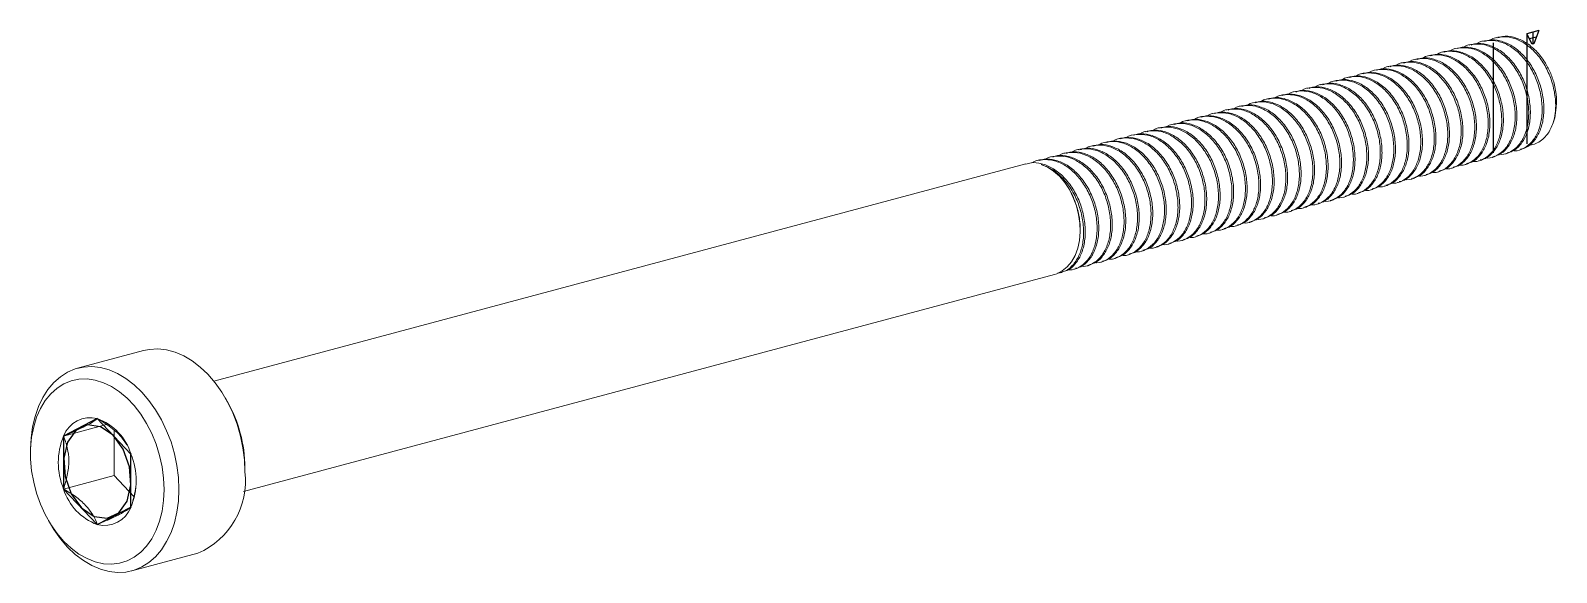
# Model space of a CAD drawing. Header units: millimetres. Extents: x -39.2 to 0.8, y -12.7 to 1.5.
import ezdxf

# ---------------------------------------------------------------- set-up
doc = ezdxf.new("R2010")
doc.units = ezdxf.units.MM
doc.linetypes.add('CENTERX2', pattern=[20.32, 12.7, -2.54, 2.54, -2.54])

msp = doc.modelspace()

# ---------------------------------------------------------------- linework, layer by layer
at = {"color": 7, "linetype": 'Continuous', "lineweight": 15}
for p, q in [((-1.116, 1.254), (-1.16, 1.242)), ((-0.763, 1.349), (-0.807, 1.337)), ((-2.53, 0.875), (-2.574, 0.863)), ((-2.177, 0.97), (-2.221, 0.958)), ((-1.823, 1.064), (-1.867, 1.053)), ((-1.47, 1.159), (-1.514, 1.147)), ((-4.298, 0.401), (-4.342, 0.39)), ((-3.944, 0.496), (-3.989, 0.484)), ((-3.591, 0.591), (-3.635, 0.579)), ((-3.237, 0.686), (-3.282, 0.674)), ((-2.884, 0.78), (-2.928, 0.768)), ((-5.712, 0.023), (-5.756, 0.011)), ((-5.359, 0.117), (-5.403, 0.105)), ((-5.005, 0.212), (-5.049, 0.2)), ((-4.652, 0.307), (-4.696, 0.295)), ((-7.126, -0.356), (-7.171, -0.368)), ((-6.773, -0.262), (-6.817, -0.273)), ((-6.419, -0.167), (-6.464, -0.179)), ((-6.066, -0.072), (-6.11, -0.084)), ((-8.541, -0.735), (-8.585, -0.747)), ((-8.187, -0.641), (-8.231, -0.652)), ((-7.834, -0.546), (-7.878, -0.558)), ((-7.48, -0.451), (-7.524, -0.463)), ((-9.955, -1.114), (-9.999, -1.126)), ((-9.601, -1.019), (-9.646, -1.031)), ((-9.248, -0.925), (-9.292, -0.937)), ((-8.894, -0.83), (-8.938, -0.842)), ((-11.723, -1.588), (-11.767, -1.6)), ((-11.369, -1.493), (-11.413, -1.505)), ((-11.016, -1.398), (-11.06, -1.41)), ((-10.662, -1.304), (-10.706, -1.315)), ((-10.308, -1.209), (-10.353, -1.221)), ((-0.207, -1.608), (-0.163, -1.597)), ((-13.137, -1.967), (-34.421, -7.669)), ((-12.783, -1.872), (-12.828, -1.884)), ((-12.43, -1.777), (-12.474, -1.789)), ((-12.076, -1.682), (-12.12, -1.694)), ((-1.621, -1.987), (-1.577, -1.975)), ((-1.268, -1.893), (-1.224, -1.881)), ((-0.914, -1.798), (-0.87, -1.786)), ((-0.561, -1.703), (-0.516, -1.691)), ((-3.036, -2.366), (-2.991, -2.354)), ((-2.682, -2.271), (-2.638, -2.26)), ((-2.328, -2.177), (-2.284, -2.165)), ((-1.975, -2.082), (-1.931, -2.07)), ((-11.986, -2.658), (-11.994, -2.645)), ((-4.45, -2.745), (-4.406, -2.733)), ((-4.096, -2.65), (-4.052, -2.638)), ((-3.743, -2.556), (-3.698, -2.544)), ((-3.389, -2.461), (-3.345, -2.449)), ((-5.864, -3.124), (-5.82, -3.112)), ((-5.51, -3.029), (-5.466, -3.017)), ((-5.157, -2.934), (-5.113, -2.923)), ((-4.803, -2.84), (-4.759, -2.828)), ((-7.632, -3.598), (-7.588, -3.586)), ((-7.278, -3.503), (-7.234, -3.491)), ((-6.925, -3.408), (-6.88, -3.396)), ((-6.571, -3.313), (-6.527, -3.302)), ((-6.218, -3.219), (-6.173, -3.207)), ((-11.71, -3.705), (-11.71, -3.683)), ((-9.046, -3.976), (-9.002, -3.965)), ((-8.692, -3.882), (-8.648, -3.87)), ((-8.339, -3.787), (-8.295, -3.775)), ((-7.985, -3.692), (-7.941, -3.68)), ((-10.46, -4.355), (-10.416, -4.343)), ((-10.107, -4.261), (-10.062, -4.249)), ((-9.753, -4.166), (-9.709, -4.154)), ((-9.4, -4.071), (-9.355, -4.059)), ((-11.874, -4.734), (-11.83, -4.722)), ((-11.521, -4.639), (-11.477, -4.628)), ((-11.167, -4.545), (-11.123, -4.533)), ((-10.814, -4.45), (-10.77, -4.438)), ((-33.645, -10.567), (-12.382, -4.87)), ((-12.228, -4.829), (-12.184, -4.817)), ((-36.261, -6.868), (-37.994, -7.332)), ((-34.074, -8.191), (-34.126, -8.101)), ((-37.232, -8.806), (-38.361, -9.108)), ((-37.035, -8.954), (-37.035, -10.144)), ((-39.227, -9.467), (-39.227, -9.572)), ((-33.605, -10.045), (-33.605, -9.941)), ((-37.035, -10.144), (-38.361, -10.499)), ((-37.035, -10.144), (-36.515, -10.692)), ((-38.758, -11.321), (-38.706, -11.412)), ((-36.571, -12.645), (-34.838, -12.181))]:
    msp.add_line(p, q, dxfattribs=at)
at = {"color": 7, "linetype": 'CENTERX2'}
for p, q in [((-0.884, 1.208), (-0.884, -1.682)), ((0, 1.445), (0, -1.445)), ((0.243, 1.354), (0.066, 1.306)), ((0.155, 1.487), (0.155, 1.174))]:
    msp.add_line(p, q, dxfattribs=at)
at = {"color": 7, "linetype": 'Continuous'}
for p, q in [((0.309, 1.528), (0, 1.445)), ((0.133, 1.168), (0, 1.445)), ((0.309, 1.528), (0.177, 1.18)), ((0.177, 1.18), (0.133, 1.168)), ((-37.477, -8.65), (-38.361, -9.108)), ((-36.593, -9.582), (-37.477, -8.65)), ((-38.361, -9.108), (-38.361, -10.499)), ((-36.593, -10.973), (-36.593, -9.582)), ((-38.361, -10.499), (-37.477, -11.431)), ((-37.477, -11.431), (-36.593, -10.973))]:
    msp.add_line(p, q, dxfattribs=at)
at = {"color": 7, "linetype": 'Continuous', "lineweight": 15, "flags": 128}
for points in [[(-12.382, -4.87), (-12.324, -4.852), (-12.179, -4.779), (-12.048, -4.673), (-11.936, -4.537), (-11.843, -4.372), (-11.774, -4.184), (-11.729, -3.978), (-11.71, -3.757), (-11.717, -3.529), (-11.751, -3.297), (-11.809, -3.069), (-11.891, -2.849), (-11.994, -2.644), (-12.117, -2.458), (-12.256, -2.295), (-12.408, -2.16), (-12.568, -2.057), (-12.734, -1.987)], [(-33.605, -10.045), (-33.618, -9.734), (-33.658, -9.42), (-33.723, -9.108), (-33.812, -8.801), (-33.925, -8.504), (-34.06, -8.22), (-34.215, -7.955), (-34.389, -7.71), (-34.578, -7.49), (-34.78, -7.298), (-34.992, -7.135), (-35.212, -7.005), (-35.437, -6.909), (-35.663, -6.849), (-35.887, -6.824), (-36.107, -6.837), (-36.261, -6.868)], [(-39.227, -9.467), (-39.214, -9.163), (-39.174, -8.87), (-39.109, -8.593), (-39.02, -8.334), (-38.907, -8.097), (-38.772, -7.886), (-38.617, -7.704), (-38.443, -7.552), (-38.254, -7.433), (-38.052, -7.349), (-37.84, -7.301), (-37.62, -7.289), (-37.395, -7.313), (-37.169, -7.374), (-36.945, -7.47), (-36.725, -7.6), (-36.512, -7.762), (-36.31, -7.954), (-36.121, -8.174), (-35.948, -8.419), (-35.793, -8.684), (-35.658, -8.968), (-35.544, -9.265), (-35.455, -9.572), (-35.39, -9.884), (-35.351, -10.198), (-35.338, -10.509)], [(-35.727, -10.509), (-35.74, -10.213), (-35.779, -9.914), (-35.845, -9.616), (-35.935, -9.325), (-36.048, -9.045), (-36.183, -8.78), (-36.338, -8.535), (-36.51, -8.312), (-36.697, -8.115), (-36.895, -7.947), (-37.102, -7.811), (-37.315, -7.709), (-37.531, -7.643), (-37.745, -7.612), (-37.956, -7.619), (-38.159, -7.662), (-38.352, -7.741), (-38.531, -7.855), (-38.695, -8.002), (-38.84, -8.18), (-38.965, -8.386), (-39.067, -8.618), (-39.144, -8.871), (-39.197, -9.141), (-39.223, -9.426), (-39.223, -9.719), (-39.197, -10.018), (-39.144, -10.316), (-39.067, -10.611), (-38.965, -10.897), (-38.84, -11.17), (-38.695, -11.426), (-38.531, -11.661), (-38.352, -11.871), (-38.159, -12.054), (-37.956, -12.206), (-37.745, -12.325), (-37.531, -12.409), (-37.315, -12.458), (-37.102, -12.47), (-36.895, -12.445), (-36.697, -12.384), (-36.51, -12.287), (-36.338, -12.156), (-36.183, -11.993), (-36.048, -11.801), (-35.935, -11.582), (-35.845, -11.339), (-35.779, -11.077), (-35.74, -10.799), (-35.727, -10.509)], [(-35.338, -10.509), (-35.351, -10.813), (-35.39, -11.106), (-35.455, -11.384), (-35.544, -11.643), (-35.658, -11.879), (-35.793, -12.09), (-35.948, -12.273), (-36.121, -12.425), (-36.31, -12.543), (-36.512, -12.627), (-36.725, -12.676), (-36.945, -12.688), (-37.169, -12.664), (-37.395, -12.603), (-37.62, -12.507), (-37.84, -12.377), (-38.052, -12.215), (-38.254, -12.022), (-38.443, -11.802), (-38.617, -11.558), (-38.706, -11.412)]]:
    msp.add_lwpolyline(points, dxfattribs=at)
at = {"color": 7, "linetype": 'CENTERX2', "flags": 128}
msp.add_lwpolyline([(-36.631, -9.915), (-36.795, -9.457), (-37.062, -9.088), (-37.392, -8.864), (-37.735, -8.819), (-38.039, -8.961), (-38.257, -9.266), (-38.356, -9.689), (-38.322, -10.166), (-38.159, -10.624), (-37.892, -10.993), (-37.561, -11.216), (-37.218, -11.261), (-36.914, -11.12), (-36.696, -10.815), (-36.597, -10.392), (-36.631, -9.915)], dxfattribs=at)
at = {"color": 7, "linetype": 'Continuous', "lineweight": 15}
for centre, radius, start, end in [((-1.139, -0.34), 1.914, 343.0475, 15.8629), ((-13.726, -3.686), 2.016, 0.0859, 13.8458), ((-37.152, -9.953), 3.546, 0.2003, 29.7956), ((-37.66, -9.377), 0.75, 75.8168, 159.0182), ((-37.982, -10.014), 1.455, 17.2902, 69.6675), ((-36.675, -9.804), 1.823, 157.582, 202.418), ((-38.278, -10.277), 1.823, 337.582, 22.418), ((-35.655, -10.286), 2.063, 293.3089, 6.6896), ((-36.971, -10.066), 1.455, 197.2902, 249.6675), ((-37.293, -10.704), 0.75, 255.8168, 339.0182)]:
    msp.add_arc(centre, radius, start, end, dxfattribs=at)
for points, knots in [([(-0.364, -1.623), (-0.349, -1.625), (-0.245, -1.639), (-0.068, -1.566), (0.14, -1.403), (0.295, -1.149), (0.389, -0.832), (0.41, -0.465), (0.357, -0.079), (0.236, 0.296), (0.054, 0.639), (-0.185, 0.929), (-0.461, 1.141), (-0.752, 1.262), (-1.038, 1.275), (-1.234, 1.243), (-1.315, 1.181), (-1.317, 1.18)], [0, 0, 0, 0, 0.013119, 0.090102, 0.167085, 0.24143, 0.315776, 0.392759, 0.469742, 0.544087, 0.618432, 0.695416, 0.772399, 0.846744, 0.921089, 0.998072, 1, 1, 1, 1]), ([(-0.166, -1.584), (-0.12, -1.573), (0.01, -1.544), (0.184, -1.387), (0.34, -1.138), (0.433, -0.819), (0.455, -0.453), (0.402, -0.067), (0.281, 0.308), (0.098, 0.651), (-0.141, 0.941), (-0.417, 1.154), (-0.706, 1.268), (-0.944, 1.299), (-1.072, 1.255), (-1.113, 1.241)], [0, 0, 0, 0, 0.047416, 0.132202, 0.214083, 0.295964, 0.38075, 0.465536, 0.547416, 0.629297, 0.714083, 0.798869, 0.88075, 0.96263, 1, 1, 1, 1]), ([(0.691, -0.898), (0.711, -0.816), (0.751, -0.65), (0.759, -0.338), (0.711, 0.016), (0.59, 0.391), (0.407, 0.734), (0.168, 1.024), (-0.108, 1.235), (-0.399, 1.356), (-0.685, 1.369), (-0.88, 1.338), (-0.962, 1.276), (-0.964, 1.275)], [0, 0, 0, 0, 0.07881, 0.159211, 0.265802, 0.368741, 0.47168, 0.578271, 0.684862, 0.787801, 0.89074, 0.997331, 1, 1, 1, 1]), ([(0.702, 0.183), (0.668, 0.279), (0.601, 0.473), (0.435, 0.764), (0.213, 1.036), (-0.064, 1.249), (-0.353, 1.363), (-0.591, 1.394), (-0.719, 1.35), (-0.759, 1.336)], [0, 0, 0, 0, 0.128912, 0.260257, 0.429449, 0.598641, 0.762034, 0.925428, 1, 1, 1, 1]), ([(-1.934, -2.058), (-1.888, -2.047), (-1.757, -2.018), (-1.584, -1.86), (-1.428, -1.612), (-1.335, -1.293), (-1.313, -0.927), (-1.366, -0.541), (-1.487, -0.166), (-1.67, 0.178), (-1.909, 0.467), (-2.185, 0.68), (-2.474, 0.795), (-2.712, 0.826), (-2.84, 0.782), (-2.88, 0.768)], [0, 0, 0, 0, 0.047416, 0.132202, 0.214083, 0.295964, 0.38075, 0.465536, 0.547416, 0.629297, 0.714083, 0.798869, 0.88075, 0.96263, 1, 1, 1, 1]), ([(-1.778, -2.001), (-1.763, -2.003), (-1.659, -2.018), (-1.482, -1.945), (-1.274, -1.782), (-1.119, -1.528), (-1.026, -1.21), (-1.004, -0.844), (-1.057, -0.458), (-1.178, -0.083), (-1.361, 0.26), (-1.599, 0.551), (-1.875, 0.762), (-2.166, 0.883), (-2.452, 0.896), (-2.648, 0.864), (-2.729, 0.803), (-2.731, 0.801)], [0, 0, 0, 0, 0.013119, 0.090102, 0.167085, 0.24143, 0.315776, 0.392759, 0.469742, 0.544087, 0.618432, 0.695416, 0.772399, 0.846744, 0.921089, 0.998072, 1, 1, 1, 1]), ([(-1.581, -1.963), (-1.534, -1.952), (-1.404, -1.923), (-1.231, -1.766), (-1.075, -1.517), (-0.982, -1.198), (-0.96, -0.832), (-1.013, -0.446), (-1.134, -0.071), (-1.316, 0.272), (-1.555, 0.562), (-1.832, 0.775), (-2.12, 0.889), (-2.359, 0.921), (-2.487, 0.876), (-2.527, 0.862)], [0, 0, 0, 0, 0.047416, 0.132202, 0.214083, 0.295964, 0.38075, 0.465536, 0.547416, 0.629297, 0.714083, 0.798869, 0.88075, 0.96263, 1, 1, 1, 1]), ([(-1.424, -1.907), (-1.409, -1.909), (-1.306, -1.923), (-1.129, -1.85), (-0.92, -1.687), (-0.765, -1.433), (-0.672, -1.116), (-0.65, -0.749), (-0.703, -0.363), (-0.824, 0.012), (-1.007, 0.355), (-1.246, 0.645), (-1.522, 0.856), (-1.813, 0.978), (-2.099, 0.991), (-2.294, 0.959), (-2.376, 0.897), (-2.378, 0.896)], [0, 0, 0, 0, 0.0131188, 0.0901021, 0.1670853, 0.2414305, 0.3157756, 0.3927589, 0.4697421, 0.5440873, 0.6184324, 0.6954156, 0.7723989, 0.846744, 0.9210892, 0.9980724, 1, 1, 1, 1]), ([(-1.227, -1.868), (-1.18, -1.858), (-1.05, -1.828), (-0.877, -1.671), (-0.721, -1.422), (-0.628, -1.104), (-0.606, -0.738), (-0.659, -0.351), (-0.78, 0.024), (-0.963, 0.367), (-1.202, 0.657), (-1.478, 0.87), (-1.767, 0.984), (-2.005, 1.015), (-2.133, 0.971), (-2.173, 0.957)], [0, 0, 0, 0, 0.047416, 0.132202, 0.214083, 0.295964, 0.38075, 0.465536, 0.547416, 0.629297, 0.714083, 0.798869, 0.88075, 0.96263, 1, 1, 1, 1]), ([(-1.071, -1.812), (-1.056, -1.814), (-0.952, -1.828), (-0.775, -1.756), (-0.567, -1.592), (-0.412, -1.338), (-0.319, -1.021), (-0.297, -0.655), (-0.35, -0.268), (-0.471, 0.107), (-0.654, 0.45), (-0.892, 0.74), (-1.168, 0.951), (-1.459, 1.072), (-1.745, 1.085), (-1.941, 1.053), (-2.022, 0.992), (-2.024, 0.991)], [0, 0, 0, 0, 0.013119, 0.090102, 0.167085, 0.24143, 0.315776, 0.392759, 0.469742, 0.544087, 0.618432, 0.695416, 0.772399, 0.846744, 0.921089, 0.998072, 1, 1, 1, 1]), ([(-0.874, -1.773), (-0.827, -1.763), (-0.697, -1.733), (-0.524, -1.576), (-0.367, -1.327), (-0.274, -1.009), (-0.253, -0.643), (-0.306, -0.256), (-0.427, 0.119), (-0.609, 0.462), (-0.848, 0.751), (-1.125, 0.964), (-1.413, 1.079), (-1.652, 1.11), (-1.78, 1.066), (-1.82, 1.052)], [0, 0, 0, 0, 0.047416, 0.132202, 0.214083, 0.295964, 0.38075, 0.465536, 0.547416, 0.629297, 0.714083, 0.798869, 0.88075, 0.96263, 1, 1, 1, 1]), ([(-0.717, -1.717), (-0.702, -1.719), (-0.598, -1.733), (-0.422, -1.661), (-0.213, -1.498), (-0.058, -1.243), (0.035, -0.926), (0.057, -0.56), (0.004, -0.174), (-0.117, 0.202), (-0.3, 0.544), (-0.539, 0.835), (-0.815, 1.046), (-1.106, 1.167), (-1.392, 1.18), (-1.587, 1.148), (-1.669, 1.087), (-1.671, 1.085)], [0, 0, 0, 0, 0.013119, 0.090102, 0.167085, 0.24143, 0.315776, 0.392759, 0.469742, 0.544087, 0.618432, 0.695416, 0.772399, 0.846744, 0.921089, 0.998072, 1, 1, 1, 1]), ([(-0.52, -1.679), (-0.473, -1.668), (-0.343, -1.639), (-0.17, -1.482), (-0.014, -1.233), (0.079, -0.914), (0.101, -0.548), (0.048, -0.162), (-0.073, 0.213), (-0.256, 0.556), (-0.494, 0.846), (-0.771, 1.059), (-1.06, 1.173), (-1.298, 1.205), (-1.426, 1.16), (-1.466, 1.147)], [0, 0, 0, 0, 0.047416, 0.132202, 0.214083, 0.295964, 0.38075, 0.465536, 0.547416, 0.629297, 0.714083, 0.798869, 0.88075, 0.96263, 1, 1, 1, 1]), ([(-3.546, -2.475), (-3.531, -2.477), (-3.427, -2.491), (-3.25, -2.419), (-3.042, -2.256), (-2.887, -2.001), (-2.793, -1.684), (-2.772, -1.318), (-2.825, -0.931), (-2.946, -0.556), (-3.128, -0.213), (-3.367, 0.077), (-3.643, 0.288), (-3.934, 0.409), (-4.22, 0.422), (-4.416, 0.39), (-4.497, 0.329), (-4.499, 0.327)], [0, 0, 0, 0, 0.013119, 0.090102, 0.167085, 0.24143, 0.315776, 0.392759, 0.469742, 0.544087, 0.618432, 0.695416, 0.772399, 0.846744, 0.921089, 0.998072, 1, 1, 1, 1]), ([(-3.348, -2.436), (-3.302, -2.426), (-3.172, -2.396), (-2.998, -2.239), (-2.842, -1.991), (-2.749, -1.672), (-2.727, -1.306), (-2.78, -0.919), (-2.901, -0.544), (-3.084, -0.201), (-3.323, 0.088), (-3.599, 0.301), (-3.888, 0.416), (-4.126, 0.447), (-4.254, 0.403), (-4.295, 0.389)], [0, 0, 0, 0, 0.047416, 0.132202, 0.214083, 0.295964, 0.38075, 0.465536, 0.547416, 0.629297, 0.714083, 0.798869, 0.88075, 0.96263, 1, 1, 1, 1]), ([(-3.192, -2.38), (-3.177, -2.382), (-3.073, -2.396), (-2.896, -2.324), (-2.688, -2.161), (-2.533, -1.907), (-2.44, -1.589), (-2.418, -1.223), (-2.471, -0.837), (-2.592, -0.461), (-2.775, -0.119), (-3.014, 0.172), (-3.29, 0.383), (-3.581, 0.504), (-3.867, 0.517), (-4.062, 0.485), (-4.144, 0.424), (-4.145, 0.422)], [0, 0, 0, 0, 0.013119, 0.090102, 0.167085, 0.24143, 0.315776, 0.392759, 0.469742, 0.544087, 0.618432, 0.695416, 0.772399, 0.846744, 0.921089, 0.998072, 1, 1, 1, 1]), ([(-2.995, -2.342), (-2.948, -2.331), (-2.818, -2.302), (-2.645, -2.145), (-2.489, -1.896), (-2.396, -1.577), (-2.374, -1.211), (-2.427, -0.825), (-2.548, -0.45), (-2.731, -0.107), (-2.969, 0.183), (-3.246, 0.396), (-3.535, 0.51), (-3.773, 0.542), (-3.901, 0.497), (-3.941, 0.484)], [0, 0, 0, 0, 0.047416, 0.132202, 0.214083, 0.295964, 0.38075, 0.465536, 0.547416, 0.629297, 0.714083, 0.798869, 0.88075, 0.96263, 1, 1, 1, 1]), ([(-2.839, -2.286), (-2.824, -2.288), (-2.72, -2.302), (-2.543, -2.229), (-2.334, -2.066), (-2.18, -1.812), (-2.086, -1.495), (-2.065, -1.128), (-2.118, -0.742), (-2.239, -0.367), (-2.421, -0.024), (-2.66, 0.266), (-2.936, 0.477), (-3.227, 0.599), (-3.513, 0.612), (-3.709, 0.58), (-3.79, 0.518), (-3.792, 0.517)], [0, 0, 0, 0, 0.013119, 0.090102, 0.167085, 0.24143, 0.315776, 0.392759, 0.469742, 0.544087, 0.618432, 0.695416, 0.772399, 0.846744, 0.921089, 0.998072, 1, 1, 1, 1]), ([(-2.641, -2.247), (-2.595, -2.236), (-2.465, -2.207), (-2.291, -2.05), (-2.135, -1.801), (-2.042, -1.482), (-2.02, -1.116), (-2.073, -0.73), (-2.194, -0.355), (-2.377, -0.012), (-2.616, 0.278), (-2.892, 0.491), (-3.181, 0.605), (-3.419, 0.636), (-3.547, 0.592), (-3.587, 0.578)], [0, 0, 0, 0, 0.047416, 0.132202, 0.214083, 0.295964, 0.38075, 0.465536, 0.547416, 0.629297, 0.714083, 0.798869, 0.88075, 0.96263, 1, 1, 1, 1]), ([(-2.485, -2.191), (-2.47, -2.193), (-2.366, -2.207), (-2.189, -2.135), (-1.981, -1.971), (-1.826, -1.717), (-1.733, -1.4), (-1.711, -1.033), (-1.764, -0.647), (-1.885, -0.272), (-2.068, 0.071), (-2.307, 0.361), (-2.582, 0.572), (-2.873, 0.693), (-3.159, 0.706), (-3.355, 0.675), (-3.436, 0.613), (-3.438, 0.612)], [0, 0, 0, 0, 0.013119, 0.090102, 0.167085, 0.24143, 0.315776, 0.392759, 0.469742, 0.544087, 0.618432, 0.695416, 0.772399, 0.846744, 0.921089, 0.998072, 1, 1, 1, 1]), ([(-2.288, -2.152), (-2.241, -2.142), (-2.111, -2.112), (-1.938, -1.955), (-1.782, -1.706), (-1.689, -1.388), (-1.667, -1.022), (-1.72, -0.635), (-1.841, -0.26), (-2.024, 0.083), (-2.262, 0.373), (-2.539, 0.586), (-2.827, 0.7), (-3.066, 0.731), (-3.194, 0.687), (-3.234, 0.673)], [0, 0, 0, 0, 0.047416, 0.132202, 0.214083, 0.295964, 0.38075, 0.465536, 0.547416, 0.629297, 0.714083, 0.798869, 0.88075, 0.96263, 1, 1, 1, 1]), ([(-2.132, -2.096), (-2.116, -2.098), (-2.013, -2.112), (-1.836, -2.04), (-1.627, -1.877), (-1.473, -1.622), (-1.379, -1.305), (-1.357, -0.939), (-1.41, -0.552), (-1.531, -0.177), (-1.714, 0.166), (-1.953, 0.456), (-2.229, 0.667), (-2.52, 0.788), (-2.806, 0.801), (-3.001, 0.769), (-3.083, 0.708), (-3.085, 0.706)], [0, 0, 0, 0, 0.013119, 0.090102, 0.167085, 0.24143, 0.315776, 0.392759, 0.469742, 0.544087, 0.618432, 0.695416, 0.772399, 0.846744, 0.921089, 0.998072, 1, 1, 1, 1]), ([(-4.96, -2.854), (-4.945, -2.856), (-4.841, -2.87), (-4.664, -2.798), (-4.456, -2.634), (-4.301, -2.38), (-4.208, -2.063), (-4.186, -1.696), (-4.239, -1.31), (-4.36, -0.935), (-4.543, -0.592), (-4.781, -0.302), (-5.057, -0.091), (-5.348, 0.03), (-5.634, 0.043), (-5.83, 0.012), (-5.911, -0.05), (-5.913, -0.051)], [0, 0, 0, 0, 0.013119, 0.090102, 0.167085, 0.24143, 0.315776, 0.392759, 0.469742, 0.544087, 0.618432, 0.695416, 0.772399, 0.846744, 0.921089, 0.998072, 1, 1, 1, 1]), ([(-4.763, -2.815), (-4.716, -2.805), (-4.586, -2.775), (-4.413, -2.618), (-4.256, -2.369), (-4.164, -2.051), (-4.142, -1.685), (-4.195, -1.298), (-4.316, -0.923), (-4.498, -0.58), (-4.737, -0.291), (-5.014, -0.078), (-5.302, 0.037), (-5.541, 0.068), (-5.669, 0.024), (-5.709, 0.01)], [0, 0, 0, 0, 0.047416, 0.132202, 0.214083, 0.295964, 0.38075, 0.465536, 0.547416, 0.629297, 0.714083, 0.798869, 0.88075, 0.96263, 1, 1, 1, 1]), ([(-4.606, -2.759), (-4.591, -2.761), (-4.488, -2.775), (-4.311, -2.703), (-4.102, -2.54), (-3.947, -2.285), (-3.854, -1.968), (-3.832, -1.602), (-3.885, -1.215), (-4.006, -0.84), (-4.189, -0.497), (-4.428, -0.207), (-4.704, 0.004), (-4.995, 0.125), (-5.281, 0.138), (-5.476, 0.106), (-5.558, 0.045), (-5.56, 0.043)], [0, 0, 0, 0, 0.013119, 0.090102, 0.167085, 0.24143, 0.315776, 0.392759, 0.469742, 0.544087, 0.618432, 0.695416, 0.772399, 0.846744, 0.921089, 0.998072, 1, 1, 1, 1]), ([(-4.409, -2.721), (-4.362, -2.71), (-4.232, -2.681), (-4.059, -2.523), (-3.903, -2.275), (-3.81, -1.956), (-3.788, -1.59), (-3.841, -1.204), (-3.962, -0.829), (-4.145, -0.485), (-4.384, -0.196), (-4.66, 0.017), (-4.949, 0.132), (-5.187, 0.163), (-5.315, 0.118), (-5.355, 0.105)], [0, 0, 0, 0, 0.047416, 0.132202, 0.214083, 0.295964, 0.38075, 0.465536, 0.547416, 0.629297, 0.714083, 0.798869, 0.88075, 0.96263, 1, 1, 1, 1]), ([(-4.253, -2.664), (-4.238, -2.667), (-4.134, -2.681), (-3.957, -2.608), (-3.749, -2.445), (-3.594, -2.191), (-3.501, -1.874), (-3.479, -1.507), (-3.532, -1.121), (-3.653, -0.746), (-3.836, -0.403), (-4.074, -0.113), (-4.35, 0.099), (-4.641, 0.22), (-4.927, 0.233), (-5.123, 0.201), (-5.204, 0.14), (-5.206, 0.138)], [0, 0, 0, 0, 0.013119, 0.090102, 0.167085, 0.24143, 0.315776, 0.392759, 0.469742, 0.544087, 0.618432, 0.695416, 0.772399, 0.846744, 0.921089, 0.998072, 1, 1, 1, 1]), ([(-4.056, -2.626), (-4.009, -2.615), (-3.879, -2.586), (-3.706, -2.429), (-3.549, -2.18), (-3.456, -1.861), (-3.435, -1.495), (-3.488, -1.109), (-3.609, -0.734), (-3.791, -0.391), (-4.03, -0.101), (-4.307, 0.112), (-4.595, 0.226), (-4.834, 0.257), (-4.962, 0.213), (-5.002, 0.199)], [0, 0, 0, 0, 0.047416, 0.132202, 0.214083, 0.295964, 0.38075, 0.465536, 0.547416, 0.629297, 0.714083, 0.798869, 0.88075, 0.96263, 1, 1, 1, 1]), ([(-3.899, -2.57), (-3.884, -2.572), (-3.78, -2.586), (-3.604, -2.514), (-3.395, -2.35), (-3.24, -2.096), (-3.147, -1.779), (-3.125, -1.412), (-3.178, -1.026), (-3.299, -0.651), (-3.482, -0.308), (-3.721, -0.018), (-3.997, 0.193), (-4.288, 0.314), (-4.574, 0.328), (-4.769, 0.296), (-4.851, 0.234), (-4.853, 0.233)], [0, 0, 0, 0, 0.013119, 0.090102, 0.167085, 0.24143, 0.315776, 0.392759, 0.469742, 0.544087, 0.618432, 0.695416, 0.772399, 0.846744, 0.921089, 0.998072, 1, 1, 1, 1]), ([(-3.702, -2.531), (-3.655, -2.521), (-3.525, -2.491), (-3.352, -2.334), (-3.196, -2.085), (-3.103, -1.767), (-3.081, -1.401), (-3.134, -1.014), (-3.255, -0.639), (-3.438, -0.296), (-3.676, -0.006), (-3.953, 0.207), (-4.242, 0.321), (-4.48, 0.352), (-4.608, 0.308), (-4.648, 0.294)], [0, 0, 0, 0, 0.047416, 0.132202, 0.214083, 0.295964, 0.38075, 0.465536, 0.547416, 0.629297, 0.714083, 0.798869, 0.88075, 0.96263, 1, 1, 1, 1]), ([(-6.374, -3.233), (-6.359, -3.235), (-6.255, -3.249), (-6.078, -3.177), (-5.87, -3.013), (-5.715, -2.759), (-5.622, -2.442), (-5.6, -2.075), (-5.653, -1.689), (-5.774, -1.314), (-5.957, -0.971), (-6.196, -0.681), (-6.472, -0.47), (-6.763, -0.349), (-7.049, -0.336), (-7.244, -0.367), (-7.325, -0.429), (-7.327, -0.43)], [0, 0, 0, 0, 0.013119, 0.090102, 0.167085, 0.24143, 0.315776, 0.392759, 0.469742, 0.544087, 0.618432, 0.695416, 0.772399, 0.846744, 0.921089, 0.998072, 1, 1, 1, 1]), ([(-6.177, -3.194), (-6.13, -3.184), (-6, -3.154), (-5.827, -2.997), (-5.671, -2.748), (-5.578, -2.43), (-5.556, -2.064), (-5.609, -1.677), (-5.73, -1.302), (-5.913, -0.959), (-6.151, -0.669), (-6.428, -0.456), (-6.717, -0.342), (-6.955, -0.311), (-7.083, -0.355), (-7.123, -0.369)], [0, 0, 0, 0, 0.0474163, 0.1322023, 0.2140829, 0.2959636, 0.3807496, 0.4655357, 0.5474163, 0.6292969, 0.7140829, 0.798869, 0.8807496, 0.9626302, 1, 1, 1, 1]), ([(-6.021, -3.138), (-6.006, -3.14), (-5.902, -3.154), (-5.725, -3.082), (-5.516, -2.919), (-5.362, -2.664), (-5.268, -2.347), (-5.246, -1.981), (-5.3, -1.594), (-5.42, -1.219), (-5.603, -0.876), (-5.842, -0.586), (-6.118, -0.375), (-6.409, -0.254), (-6.695, -0.241), (-6.891, -0.273), (-6.972, -0.334), (-6.974, -0.336)], [0, 0, 0, 0, 0.013119, 0.090102, 0.167085, 0.24143, 0.315776, 0.392759, 0.469742, 0.544087, 0.618432, 0.695416, 0.772399, 0.846744, 0.921089, 0.998072, 1, 1, 1, 1]), ([(-5.823, -3.099), (-5.777, -3.089), (-5.647, -3.06), (-5.473, -2.902), (-5.317, -2.654), (-5.224, -2.335), (-5.202, -1.969), (-5.255, -1.582), (-5.376, -1.207), (-5.559, -0.864), (-5.798, -0.575), (-6.074, -0.362), (-6.363, -0.247), (-6.601, -0.216), (-6.729, -0.26), (-6.769, -0.274)], [0, 0, 0, 0, 0.047416, 0.132202, 0.214083, 0.295964, 0.38075, 0.465536, 0.547416, 0.629297, 0.714083, 0.798869, 0.88075, 0.96263, 1, 1, 1, 1]), ([(-5.667, -3.043), (-5.652, -3.045), (-5.548, -3.059), (-5.371, -2.987), (-5.163, -2.824), (-5.008, -2.57), (-4.915, -2.252), (-4.893, -1.886), (-4.946, -1.5), (-5.067, -1.125), (-5.25, -0.782), (-5.489, -0.491), (-5.764, -0.28), (-6.055, -0.159), (-6.341, -0.146), (-6.537, -0.178), (-6.618, -0.239), (-6.62, -0.241)], [0, 0, 0, 0, 0.013119, 0.090102, 0.167085, 0.24143, 0.315776, 0.392759, 0.469742, 0.544087, 0.618432, 0.695416, 0.772399, 0.846744, 0.921089, 0.998072, 1, 1, 1, 1]), ([(-5.47, -3.005), (-5.423, -2.994), (-5.293, -2.965), (-5.12, -2.808), (-4.964, -2.559), (-4.871, -2.24), (-4.849, -1.874), (-4.902, -1.488), (-5.023, -1.113), (-5.206, -0.77), (-5.444, -0.48), (-5.721, -0.267), (-6.009, -0.153), (-6.248, -0.121), (-6.376, -0.166), (-6.416, -0.18)], [0, 0, 0, 0, 0.047416, 0.132202, 0.214083, 0.295964, 0.38075, 0.465536, 0.547416, 0.629297, 0.714083, 0.798869, 0.88075, 0.96263, 1, 1, 1, 1]), ([(-5.314, -2.949), (-5.298, -2.951), (-5.195, -2.965), (-5.018, -2.892), (-4.809, -2.729), (-4.655, -2.475), (-4.561, -2.158), (-4.539, -1.791), (-4.592, -1.405), (-4.713, -1.03), (-4.896, -0.687), (-5.135, -0.397), (-5.411, -0.186), (-5.702, -0.064), (-5.988, -0.051), (-6.183, -0.083), (-6.265, -0.145), (-6.267, -0.146)], [0, 0, 0, 0, 0.0131188, 0.0901021, 0.1670853, 0.2414305, 0.3157756, 0.3927589, 0.4697421, 0.5440873, 0.6184324, 0.6954156, 0.7723989, 0.846744, 0.9210892, 0.9980724, 1, 1, 1, 1]), ([(-5.116, -2.91), (-5.07, -2.899), (-4.939, -2.87), (-4.766, -2.713), (-4.61, -2.464), (-4.517, -2.146), (-4.495, -1.779), (-4.548, -1.393), (-4.669, -1.018), (-4.852, -0.675), (-5.091, -0.385), (-5.367, -0.172), (-5.656, -0.058), (-5.894, -0.027), (-6.022, -0.071), (-6.062, -0.085)], [0, 0, 0, 0, 0.0474163, 0.1322023, 0.2140829, 0.2959636, 0.3807496, 0.4655357, 0.5474163, 0.6292969, 0.7140829, 0.798869, 0.8807496, 0.9626302, 1, 1, 1, 1]), ([(-7.945, -3.668), (-7.898, -3.657), (-7.768, -3.628), (-7.595, -3.471), (-7.438, -3.222), (-7.345, -2.903), (-7.324, -2.537), (-7.377, -2.151), (-7.498, -1.776), (-7.68, -1.433), (-7.919, -1.143), (-8.196, -0.93), (-8.484, -0.816), (-8.723, -0.784), (-8.851, -0.829), (-8.891, -0.843)], [0, 0, 0, 0, 0.047416, 0.132202, 0.214083, 0.295964, 0.38075, 0.465536, 0.547416, 0.629297, 0.714083, 0.798869, 0.88075, 0.96263, 1, 1, 1, 1]), ([(-7.788, -3.612), (-7.773, -3.614), (-7.67, -3.628), (-7.493, -3.555), (-7.284, -3.392), (-7.129, -3.138), (-7.036, -2.821), (-7.014, -2.454), (-7.067, -2.068), (-7.188, -1.693), (-7.371, -1.35), (-7.61, -1.06), (-7.886, -0.849), (-8.177, -0.727), (-8.463, -0.714), (-8.658, -0.746), (-8.74, -0.808), (-8.742, -0.809)], [0, 0, 0, 0, 0.013119, 0.090102, 0.167085, 0.24143, 0.315776, 0.392759, 0.469742, 0.544087, 0.618432, 0.695416, 0.772399, 0.846744, 0.921089, 0.998072, 1, 1, 1, 1]), ([(-7.591, -3.573), (-7.544, -3.563), (-7.414, -3.533), (-7.241, -3.376), (-7.085, -3.127), (-6.992, -2.809), (-6.97, -2.443), (-7.023, -2.056), (-7.144, -1.681), (-7.327, -1.338), (-7.566, -1.048), (-7.842, -0.835), (-8.131, -0.721), (-8.369, -0.69), (-8.497, -0.734), (-8.537, -0.748)], [0, 0, 0, 0, 0.047416, 0.132202, 0.214083, 0.295964, 0.38075, 0.465536, 0.547416, 0.629297, 0.714083, 0.798869, 0.88075, 0.96263, 1, 1, 1, 1]), ([(-7.435, -3.517), (-7.42, -3.519), (-7.316, -3.533), (-7.139, -3.461), (-6.931, -3.297), (-6.776, -3.043), (-6.683, -2.726), (-6.661, -2.36), (-6.714, -1.973), (-6.835, -1.598), (-7.017, -1.255), (-7.256, -0.965), (-7.532, -0.754), (-7.823, -0.633), (-8.109, -0.62), (-8.305, -0.652), (-8.386, -0.713), (-8.388, -0.714)], [0, 0, 0, 0, 0.013119, 0.090102, 0.167085, 0.24143, 0.315776, 0.392759, 0.469742, 0.544087, 0.618432, 0.695416, 0.772399, 0.846744, 0.921089, 0.998072, 1, 1, 1, 1]), ([(-7.238, -3.478), (-7.191, -3.468), (-7.061, -3.438), (-6.887, -3.281), (-6.731, -3.032), (-6.638, -2.714), (-6.616, -2.348), (-6.67, -1.961), (-6.79, -1.586), (-6.973, -1.243), (-7.212, -0.954), (-7.489, -0.741), (-7.777, -0.626), (-8.015, -0.595), (-8.143, -0.639), (-8.184, -0.653)], [0, 0, 0, 0, 0.047416, 0.132202, 0.214083, 0.295964, 0.38075, 0.465536, 0.547416, 0.629297, 0.714083, 0.798869, 0.88075, 0.96263, 1, 1, 1, 1]), ([(-7.081, -3.422), (-7.066, -3.424), (-6.962, -3.438), (-6.786, -3.366), (-6.577, -3.203), (-6.422, -2.948), (-6.329, -2.631), (-6.307, -2.265), (-6.36, -1.878), (-6.481, -1.503), (-6.664, -1.16), (-6.903, -0.87), (-7.179, -0.659), (-7.47, -0.538), (-7.756, -0.525), (-7.951, -0.557), (-8.033, -0.618), (-8.035, -0.62)], [0, 0, 0, 0, 0.013119, 0.090102, 0.167085, 0.24143, 0.315776, 0.392759, 0.469742, 0.544087, 0.618432, 0.695416, 0.772399, 0.846744, 0.921089, 0.998072, 1, 1, 1, 1]), ([(-6.884, -3.384), (-6.837, -3.373), (-6.707, -3.344), (-6.534, -3.187), (-6.378, -2.938), (-6.285, -2.619), (-6.263, -2.253), (-6.316, -1.867), (-6.437, -1.492), (-6.62, -1.149), (-6.858, -0.859), (-7.135, -0.646), (-7.424, -0.531), (-7.662, -0.5), (-7.79, -0.545), (-7.83, -0.558)], [0, 0, 0, 0, 0.047416, 0.132202, 0.214083, 0.295964, 0.38075, 0.465536, 0.547416, 0.629297, 0.714083, 0.798869, 0.88075, 0.96263, 1, 1, 1, 1]), ([(-6.728, -3.328), (-6.713, -3.33), (-6.609, -3.344), (-6.432, -3.271), (-6.224, -3.108), (-6.069, -2.854), (-5.975, -2.537), (-5.954, -2.17), (-6.007, -1.784), (-6.128, -1.409), (-6.31, -1.066), (-6.549, -0.776), (-6.825, -0.564), (-7.116, -0.443), (-7.402, -0.43), (-7.598, -0.462), (-7.679, -0.523), (-7.681, -0.525)], [0, 0, 0, 0, 0.013119, 0.090102, 0.167085, 0.24143, 0.315776, 0.392759, 0.469742, 0.544087, 0.618432, 0.695416, 0.772399, 0.846744, 0.921089, 0.998072, 1, 1, 1, 1]), ([(-6.53, -3.289), (-6.484, -3.278), (-6.354, -3.249), (-6.18, -3.092), (-6.024, -2.843), (-5.931, -2.524), (-5.909, -2.158), (-5.962, -1.772), (-6.083, -1.397), (-6.266, -1.054), (-6.505, -0.764), (-6.781, -0.551), (-7.07, -0.437), (-7.308, -0.406), (-7.436, -0.45), (-7.477, -0.464)], [0, 0, 0, 0, 0.047416, 0.132202, 0.214083, 0.295964, 0.38075, 0.465536, 0.547416, 0.629297, 0.714083, 0.798869, 0.88075, 0.96263, 1, 1, 1, 1]), ([(-9.556, -4.085), (-9.541, -4.087), (-9.437, -4.101), (-9.26, -4.029), (-9.052, -3.866), (-8.897, -3.611), (-8.804, -3.294), (-8.782, -2.928), (-8.835, -2.542), (-8.956, -2.166), (-9.139, -1.824), (-9.378, -1.533), (-9.654, -1.322), (-9.945, -1.201), (-10.23, -1.188), (-10.426, -1.22), (-10.507, -1.281), (-10.509, -1.283)], [0, 0, 0, 0, 0.013119, 0.090102, 0.167085, 0.24143, 0.315776, 0.392759, 0.469742, 0.544087, 0.618432, 0.695416, 0.772399, 0.846744, 0.921089, 0.998072, 1, 1, 1, 1]), ([(-9.359, -4.047), (-9.312, -4.036), (-9.182, -4.007), (-9.009, -3.85), (-8.853, -3.601), (-8.76, -3.282), (-8.738, -2.916), (-8.791, -2.53), (-8.912, -2.155), (-9.095, -1.812), (-9.333, -1.522), (-9.61, -1.309), (-9.899, -1.195), (-10.137, -1.163), (-10.265, -1.208), (-10.305, -1.221)], [0, 0, 0, 0, 0.047416, 0.132202, 0.214083, 0.295964, 0.38075, 0.465536, 0.547416, 0.629297, 0.714083, 0.798869, 0.88075, 0.96263, 1, 1, 1, 1]), ([(-9.203, -3.991), (-9.188, -3.993), (-9.084, -4.007), (-8.907, -3.934), (-8.698, -3.771), (-8.544, -3.517), (-8.45, -3.2), (-8.428, -2.833), (-8.481, -2.447), (-8.602, -2.072), (-8.785, -1.729), (-9.024, -1.439), (-9.3, -1.227), (-9.591, -1.106), (-9.877, -1.093), (-10.073, -1.125), (-10.154, -1.187), (-10.156, -1.188)], [0, 0, 0, 0, 0.0131188, 0.0901021, 0.1670853, 0.2414305, 0.3157756, 0.3927589, 0.4697421, 0.5440873, 0.6184324, 0.6954156, 0.7723989, 0.846744, 0.9210892, 0.9980724, 1, 1, 1, 1]), ([(-9.005, -3.952), (-8.959, -3.941), (-8.829, -3.912), (-8.655, -3.755), (-8.499, -3.506), (-8.406, -3.187), (-8.384, -2.821), (-8.437, -2.435), (-8.558, -2.06), (-8.741, -1.717), (-8.98, -1.427), (-9.256, -1.214), (-9.545, -1.1), (-9.783, -1.069), (-9.911, -1.113), (-9.951, -1.127)], [0, 0, 0, 0, 0.047416, 0.132202, 0.214083, 0.295964, 0.38075, 0.465536, 0.547416, 0.629297, 0.714083, 0.798869, 0.88075, 0.96263, 1, 1, 1, 1]), ([(-8.849, -3.896), (-8.834, -3.898), (-8.73, -3.912), (-8.553, -3.84), (-8.345, -3.676), (-8.19, -3.422), (-8.097, -3.105), (-8.075, -2.738), (-8.128, -2.352), (-8.249, -1.977), (-8.432, -1.634), (-8.671, -1.344), (-8.946, -1.133), (-9.237, -1.012), (-9.523, -0.999), (-9.719, -1.03), (-9.8, -1.092), (-9.802, -1.093)], [0, 0, 0, 0, 0.0131188, 0.0901021, 0.1670853, 0.2414305, 0.3157756, 0.3927589, 0.4697421, 0.5440873, 0.6184324, 0.6954156, 0.7723989, 0.846744, 0.9210892, 0.9980724, 1, 1, 1, 1]), ([(-8.652, -3.857), (-8.605, -3.847), (-8.475, -3.817), (-8.302, -3.66), (-8.146, -3.411), (-8.053, -3.093), (-8.031, -2.727), (-8.084, -2.34), (-8.205, -1.965), (-8.388, -1.622), (-8.626, -1.332), (-8.903, -1.119), (-9.191, -1.005), (-9.43, -0.974), (-9.558, -1.018), (-9.598, -1.032)], [0, 0, 0, 0, 0.047416, 0.132202, 0.214083, 0.295964, 0.38075, 0.465536, 0.547416, 0.629297, 0.714083, 0.798869, 0.88075, 0.96263, 1, 1, 1, 1]), ([(-8.496, -3.801), (-8.48, -3.803), (-8.377, -3.817), (-8.2, -3.745), (-7.991, -3.582), (-7.836, -3.327), (-7.743, -3.01), (-7.721, -2.644), (-7.774, -2.257), (-7.895, -1.882), (-8.078, -1.539), (-8.317, -1.249), (-8.593, -1.038), (-8.884, -0.917), (-9.17, -0.904), (-9.365, -0.936), (-9.447, -0.997), (-9.449, -0.999)], [0, 0, 0, 0, 0.0131188, 0.0901021, 0.1670853, 0.2414305, 0.3157756, 0.3927589, 0.4697421, 0.5440873, 0.6184324, 0.6954156, 0.7723989, 0.846744, 0.9210892, 0.9980724, 1, 1, 1, 1]), ([(-8.298, -3.763), (-8.252, -3.752), (-8.121, -3.723), (-7.948, -3.565), (-7.792, -3.317), (-7.699, -2.998), (-7.677, -2.632), (-7.73, -2.245), (-7.851, -1.87), (-8.034, -1.527), (-8.273, -1.238), (-8.549, -1.025), (-8.838, -0.91), (-9.076, -0.879), (-9.204, -0.923), (-9.244, -0.937)], [0, 0, 0, 0, 0.047416, 0.132202, 0.214083, 0.295964, 0.38075, 0.465536, 0.547416, 0.629297, 0.714083, 0.798869, 0.88075, 0.96263, 1, 1, 1, 1]), ([(-8.142, -3.706), (-8.127, -3.708), (-8.023, -3.723), (-7.846, -3.65), (-7.638, -3.487), (-7.483, -3.233), (-7.39, -2.915), (-7.368, -2.549), (-7.421, -2.163), (-7.542, -1.788), (-7.725, -1.445), (-7.963, -1.154), (-8.239, -0.943), (-8.53, -0.822), (-8.816, -0.809), (-9.012, -0.841), (-9.093, -0.902), (-9.095, -0.904)], [0, 0, 0, 0, 0.013119, 0.090102, 0.167085, 0.24143, 0.315776, 0.392759, 0.469742, 0.544087, 0.618432, 0.695416, 0.772399, 0.846744, 0.921089, 0.998072, 1, 1, 1, 1]), ([(0.691, -0.898), (0.645, -1.003), (0.57, -1.171), (0.416, -1.331), (0.274, -1.423), (0.151, -1.471), (0.075, -1.474), (0.054, -1.475)], [0, 0, 0, 0, 0.334252, 0.53243, 0.730609, 0.924776, 1, 1, 1, 1]), ([(-10.97, -4.464), (-10.955, -4.466), (-10.851, -4.48), (-10.675, -4.408), (-10.466, -4.245), (-10.311, -3.99), (-10.218, -3.673), (-10.196, -3.307), (-10.249, -2.92), (-10.37, -2.545), (-10.553, -2.202), (-10.792, -1.912), (-11.068, -1.701), (-11.359, -1.58), (-11.645, -1.567), (-11.84, -1.599), (-11.922, -1.66), (-11.924, -1.662)], [0, 0, 0, 0, 0.0131188, 0.0901021, 0.1670853, 0.2414305, 0.3157756, 0.3927589, 0.4697421, 0.5440873, 0.6184324, 0.6954156, 0.7723989, 0.846744, 0.9210892, 0.9980724, 1, 1, 1, 1]), ([(-10.773, -4.426), (-10.726, -4.415), (-10.596, -4.386), (-10.423, -4.228), (-10.267, -3.98), (-10.174, -3.661), (-10.152, -3.295), (-10.205, -2.909), (-10.326, -2.534), (-10.509, -2.19), (-10.748, -1.901), (-11.024, -1.688), (-11.313, -1.573), (-11.551, -1.542), (-11.679, -1.586), (-11.719, -1.6)], [0, 0, 0, 0, 0.047416, 0.132202, 0.214083, 0.295964, 0.38075, 0.465536, 0.547416, 0.629297, 0.714083, 0.798869, 0.88075, 0.96263, 1, 1, 1, 1]), ([(-10.617, -4.369), (-10.602, -4.371), (-10.498, -4.386), (-10.321, -4.313), (-10.113, -4.15), (-9.958, -3.896), (-9.864, -3.578), (-9.843, -3.212), (-9.896, -2.826), (-10.017, -2.451), (-10.199, -2.108), (-10.438, -1.817), (-10.714, -1.606), (-11.005, -1.485), (-11.291, -1.472), (-11.487, -1.504), (-11.568, -1.565), (-11.57, -1.567)], [0, 0, 0, 0, 0.0131188, 0.0901021, 0.1670853, 0.2414305, 0.3157756, 0.3927589, 0.4697421, 0.5440873, 0.6184324, 0.6954156, 0.7723989, 0.846744, 0.9210892, 0.9980724, 1, 1, 1, 1]), ([(-10.42, -4.331), (-10.373, -4.32), (-10.243, -4.291), (-10.069, -4.134), (-9.913, -3.885), (-9.82, -3.566), (-9.798, -3.2), (-9.852, -2.814), (-9.972, -2.439), (-10.155, -2.096), (-10.394, -1.806), (-10.67, -1.593), (-10.959, -1.479), (-11.197, -1.447), (-11.325, -1.492), (-11.366, -1.506)], [0, 0, 0, 0, 0.047416, 0.132202, 0.214083, 0.295964, 0.38075, 0.465536, 0.547416, 0.629297, 0.714083, 0.798869, 0.88075, 0.96263, 1, 1, 1, 1]), ([(-10.263, -4.275), (-10.248, -4.277), (-10.144, -4.291), (-9.968, -4.218), (-9.759, -4.055), (-9.604, -3.801), (-9.511, -3.484), (-9.489, -3.117), (-9.542, -2.731), (-9.663, -2.356), (-9.846, -2.013), (-10.085, -1.723), (-10.361, -1.512), (-10.652, -1.39), (-10.938, -1.377), (-11.133, -1.409), (-11.215, -1.471), (-11.217, -1.472)], [0, 0, 0, 0, 0.013119, 0.090102, 0.167085, 0.24143, 0.315776, 0.392759, 0.469742, 0.544087, 0.618432, 0.695416, 0.772399, 0.846744, 0.921089, 0.998072, 1, 1, 1, 1]), ([(-10.066, -4.236), (-10.019, -4.226), (-9.889, -4.196), (-9.716, -4.039), (-9.56, -3.79), (-9.467, -3.472), (-9.445, -3.106), (-9.498, -2.719), (-9.619, -2.344), (-9.802, -2.001), (-10.04, -1.711), (-10.317, -1.498), (-10.606, -1.384), (-10.844, -1.353), (-10.972, -1.397), (-11.012, -1.411)], [0, 0, 0, 0, 0.047416, 0.132202, 0.214083, 0.295964, 0.38075, 0.465536, 0.547416, 0.629297, 0.714083, 0.798869, 0.88075, 0.96263, 1, 1, 1, 1]), ([(-9.91, -4.18), (-9.895, -4.182), (-9.791, -4.196), (-9.614, -4.124), (-9.406, -3.961), (-9.251, -3.706), (-9.157, -3.389), (-9.136, -3.023), (-9.189, -2.636), (-9.31, -2.261), (-9.492, -1.918), (-9.731, -1.628), (-10.007, -1.417), (-10.298, -1.296), (-10.584, -1.283), (-10.78, -1.315), (-10.861, -1.376), (-10.863, -1.377)], [0, 0, 0, 0, 0.013119, 0.090102, 0.167085, 0.24143, 0.315776, 0.392759, 0.469742, 0.544087, 0.618432, 0.695416, 0.772399, 0.846744, 0.921089, 0.998072, 1, 1, 1, 1]), ([(-9.712, -4.141), (-9.666, -4.131), (-9.536, -4.101), (-9.362, -3.944), (-9.206, -3.696), (-9.113, -3.377), (-9.091, -3.011), (-9.144, -2.624), (-9.265, -2.249), (-9.448, -1.906), (-9.687, -1.617), (-9.963, -1.404), (-10.252, -1.289), (-10.49, -1.258), (-10.618, -1.302), (-10.658, -1.316)], [0, 0, 0, 0, 0.047416, 0.132202, 0.214083, 0.295964, 0.38075, 0.465536, 0.547416, 0.629297, 0.714083, 0.798869, 0.88075, 0.96263, 1, 1, 1, 1]), ([(-12.187, -4.804), (-12.141, -4.794), (-12.011, -4.765), (-11.837, -4.607), (-11.681, -4.359), (-11.588, -4.04), (-11.566, -3.674), (-11.619, -3.287), (-11.74, -2.912), (-11.923, -2.569), (-12.162, -2.28), (-12.438, -2.067), (-12.722, -1.954), (-12.959, -1.923), (-13.088, -1.964), (-13.134, -1.978)], [0, 0, 0, 0, 0.047414, 0.132195, 0.214071, 0.295947, 0.380728, 0.465509, 0.547385, 0.629261, 0.714042, 0.798824, 0.880699, 0.95789, 1, 1, 1, 1]), ([(-12.031, -4.748), (-12.016, -4.75), (-11.912, -4.764), (-11.735, -4.692), (-11.527, -4.529), (-11.372, -4.275), (-11.279, -3.957), (-11.257, -3.591), (-11.31, -3.205), (-11.431, -2.829), (-11.614, -2.487), (-11.853, -2.196), (-12.128, -1.985), (-12.419, -1.864), (-12.705, -1.851), (-12.9, -1.882), (-12.98, -1.943), (-12.981, -1.944)], [0, 0, 0, 0, 0.0131316, 0.0901899, 0.1672482, 0.2416658, 0.3160834, 0.3931417, 0.4701999, 0.5446176, 0.6190352, 0.6960935, 0.7731517, 0.8475694, 0.921987, 0.9990452, 1, 1, 1, 1]), ([(-11.834, -4.71), (-11.787, -4.699), (-11.657, -4.67), (-11.484, -4.513), (-11.328, -4.264), (-11.235, -3.945), (-11.213, -3.579), (-11.266, -3.193), (-11.387, -2.818), (-11.57, -2.475), (-11.808, -2.185), (-12.085, -1.972), (-12.373, -1.858), (-12.612, -1.826), (-12.74, -1.871), (-12.78, -1.885)], [0, 0, 0, 0, 0.047416, 0.132202, 0.214083, 0.295964, 0.38075, 0.465536, 0.547416, 0.629297, 0.714083, 0.798869, 0.88075, 0.96263, 1, 1, 1, 1]), ([(-12.307, -4.839), (-12.234, -4.823), (-12.078, -4.791), (-11.881, -4.62), (-11.725, -4.37), (-11.632, -4.052), (-11.61, -3.686), (-11.663, -3.299), (-11.784, -2.924), (-11.964, -2.586), (-12.195, -2.305), (-12.457, -2.092), (-12.642, -2.021), (-12.734, -1.987)], [0, 0, 0, 0, 0.082177, 0.176792, 0.268165, 0.359538, 0.454153, 0.548768, 0.640141, 0.731514, 0.821819, 0.912263, 1, 1, 1, 1]), ([(-11.677, -4.654), (-11.662, -4.656), (-11.559, -4.67), (-11.382, -4.597), (-11.173, -4.434), (-11.018, -4.18), (-10.925, -3.863), (-10.903, -3.496), (-10.956, -3.11), (-11.077, -2.735), (-11.26, -2.392), (-11.499, -2.102), (-11.775, -1.891), (-12.066, -1.769), (-12.352, -1.756), (-12.547, -1.788), (-12.629, -1.85), (-12.631, -1.851)], [0, 0, 0, 0, 0.013119, 0.090102, 0.167085, 0.24143, 0.315776, 0.392759, 0.469742, 0.544087, 0.618432, 0.695416, 0.772399, 0.846744, 0.921089, 0.998072, 1, 1, 1, 1]), ([(-11.48, -4.615), (-11.434, -4.604), (-11.303, -4.575), (-11.13, -4.418), (-10.974, -4.169), (-10.881, -3.85), (-10.859, -3.484), (-10.912, -3.098), (-11.033, -2.723), (-11.216, -2.38), (-11.455, -2.09), (-11.731, -1.877), (-12.02, -1.763), (-12.258, -1.732), (-12.386, -1.776), (-12.426, -1.79)], [0, 0, 0, 0, 0.047416, 0.132202, 0.214083, 0.295964, 0.38075, 0.465536, 0.547416, 0.629297, 0.714083, 0.798869, 0.88075, 0.96263, 1, 1, 1, 1]), ([(-11.324, -4.559), (-11.309, -4.561), (-11.205, -4.575), (-11.028, -4.503), (-10.82, -4.339), (-10.665, -4.085), (-10.572, -3.768), (-10.55, -3.401), (-10.603, -3.015), (-10.724, -2.64), (-10.907, -2.297), (-11.145, -2.007), (-11.421, -1.796), (-11.712, -1.675), (-11.998, -1.662), (-12.194, -1.693), (-12.275, -1.755), (-12.277, -1.756)], [0, 0, 0, 0, 0.013119, 0.090102, 0.167085, 0.24143, 0.315776, 0.392759, 0.469742, 0.544087, 0.618432, 0.695416, 0.772399, 0.846744, 0.921089, 0.998072, 1, 1, 1, 1]), ([(-11.127, -4.52), (-11.08, -4.51), (-10.95, -4.48), (-10.777, -4.323), (-10.62, -4.074), (-10.527, -3.756), (-10.506, -3.39), (-10.559, -3.003), (-10.68, -2.628), (-10.862, -2.285), (-11.101, -1.995), (-11.378, -1.783), (-11.666, -1.668), (-11.905, -1.637), (-12.033, -1.681), (-12.073, -1.695)], [0, 0, 0, 0, 0.047416, 0.132202, 0.214083, 0.295964, 0.38075, 0.465536, 0.547416, 0.629297, 0.714083, 0.798869, 0.88075, 0.96263, 1, 1, 1, 1]), ([(-11.986, -2.659), (-11.985, -2.66), (-11.941, -2.728), (-11.857, -2.909), (-11.801, -3.096), (-11.768, -3.203)], [0, 0, 0, 0, 0.0095782, 0.4298337, 1, 1, 1, 1]), ([(-37.477, -8.65), (-37.506, -8.675), (-37.543, -8.702), (-37.64, -8.765), (-37.703, -8.802), (-37.934, -8.922), (-38.141, -9.015), (-38.361, -9.108)], [0, 0, 0, 0, 0.25, 0.25, 0.5, 0.5, 1, 1, 1, 1]), ([(-36.706, -9.339), (-36.748, -9.271), (-36.823, -9.152), (-36.988, -8.986), (-37.196, -8.818), (-37.371, -8.713), (-37.477, -8.65)], [0, 0, 0, 0, 0.261659, 0.464159, 0.673428, 1, 1, 1, 1]), ([(-38.361, -10.499), (-38.321, -10.381), (-38.286, -10.258), (-38.238, -10.012), (-38.224, -9.889), (-38.224, -9.644), (-38.238, -9.529), (-38.286, -9.309), (-38.321, -9.205), (-38.361, -9.108)], [0, 0, 0, 0, 0.25, 0.25, 0.5, 0.5, 0.75, 0.75, 1, 1, 1, 1]), ([(-36.593, -10.973), (-36.569, -10.898), (-36.52, -10.744), (-36.473, -10.501), (-36.451, -10.328), (-36.456, -10.244), (-36.457, -10.241)], [0, 0, 0, 0, 0.311241, 0.644453, 0.987517, 1, 1, 1, 1]), ([(-38.361, -10.499), (-38.252, -10.561), (-38.147, -10.626), (-37.952, -10.768), (-37.861, -10.845), (-37.629, -11.089), (-37.535, -11.263), (-37.477, -11.431)], [0, 0, 0, 0, 0.25, 0.25, 0.5, 0.5, 1, 1, 1, 1]), ([(-37.477, -11.431), (-37.368, -11.385), (-37.263, -11.339), (-37.068, -11.25), (-36.977, -11.206), (-36.745, -11.086), (-36.651, -11.023), (-36.593, -10.973)], [0, 0, 0, 0, 0.25, 0.25, 0.5, 0.5, 1, 1, 1, 1])]:
    msp.add_open_spline(points, degree=3, knots=knots, dxfattribs=at)

doc.saveas('drawing.dxf')
